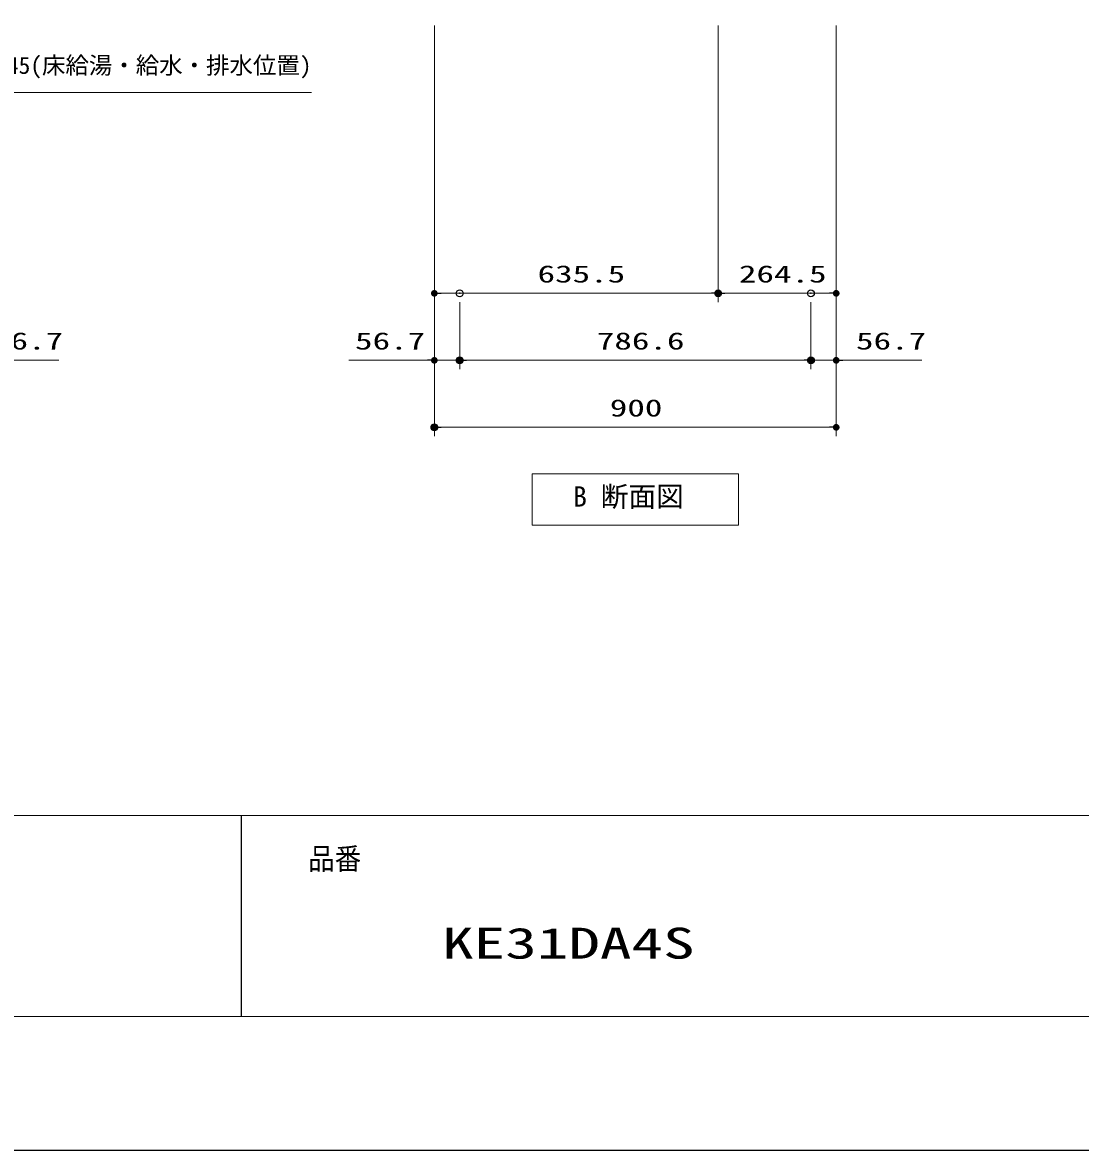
# Model space of a CAD drawing. Units: millimetres, scale not verified. Extents: x -9797 to 9797, y -4555 to 4555.
# Drawn here: x -3287 to -918, y -4455 to -1930 of the extents above; entities that cross this region are included whole.
import ezdxf
from ezdxf.enums import TextEntityAlignment as Align

# ---------------------------------------------------------------- set-up
doc = ezdxf.new("R2010")
doc.units = ezdxf.units.MM
doc.header["$LTSCALE"] = 30
doc.header["$PDMODE"] = 32
doc.header["$PDSIZE"] = 15
for name, color, linetype, lineweight in [('0-0_0', 7, 'Continuous', 25), ('0-2_寸法ﾚｲﾔｰ', 30, 'Continuous', 13), ('0-3_DEFPOINTS', 7, 'Continuous', 25), ('0-6_図面枠', 3, 'Continuous', 15)]:
    doc.layers.add(name, color=color, linetype=linetype, lineweight=lineweight)
doc.styles.add('ＭＳ ゴシック', font='')
doc.styles.get('ＭＳ ゴシック').set_extended_font_data('MS Gothic')

# ---------------------------------------------------------------- blocks, each defined once
blk = doc.blocks.new('_DOT')
at = {"layer": '0-0_0', "color": 30}
blk.add_line((-15, 0), (-30, 0), dxfattribs=at)
for points in [[(0, 0), (-15, 0), (-14.88, 1.88)], [(0, 0), (-14.88, -1.88), (-15, 0)], [(0, 0), (-14.88, 1.88), (-14.53, 3.73)], [(0, 0), (-14.53, -3.73), (-14.88, -1.88)], [(0, 0), (-14.53, 3.73), (-13.95, 5.52)], [(0, 0), (-13.95, -5.52), (-14.53, -3.73)], [(0, 0), (-13.95, 5.52), (-13.14, 7.23)], [(0, 0), (-13.14, -7.23), (-13.95, -5.52)], [(0, 0), (-13.14, 7.23), (-12.14, 8.82)], [(0, 0), (-12.14, -8.82), (-13.14, -7.23)], [(0, 0), (-12.14, 8.82), (-10.93, 10.27)], [(0, 0), (-10.93, -10.27), (-12.14, -8.82)], [(0, 0), (-10.93, 10.27), (-9.56, 11.56)], [(0, 0), (-9.56, -11.56), (-10.93, -10.27)], [(0, 0), (-9.56, 11.56), (-8.04, 12.66)], [(0, 0), (-8.04, -12.66), (-9.56, -11.56)], [(0, 0), (-8.04, 12.66), (-6.39, 13.57)], [(0, 0), (-6.39, -13.57), (-8.04, -12.66)], [(0, 0), (-6.39, 13.57), (-4.64, 14.27)], [(0, 0), (-4.64, -14.27), (-6.39, -13.57)], [(0, 0), (-4.64, 14.27), (-2.81, 14.73)], [(0, 0), (-2.81, -14.73), (-4.64, -14.27)], [(0, 0), (-2.81, 14.73), (-0.94, 14.97)], [(0, 0), (-0.94, -14.97), (-2.81, -14.73)], [(0, 0), (-0.94, 14.97), (0.94, 14.97)], [(0, 0), (0.94, -14.97), (-0.94, -14.97)], [(0, 0), (0.94, 14.97), (2.81, 14.73)], [(0, 0), (2.81, 14.73), (4.64, 14.27)], [(0, 0), (4.64, 14.27), (6.39, 13.57)], [(0, 0), (6.39, 13.57), (8.04, 12.66)], [(0, 0), (8.04, 12.66), (9.56, 11.56)], [(0, 0), (9.56, 11.56), (10.93, 10.27)], [(0, 0), (10.93, 10.27), (12.14, 8.82)], [(0, 0), (12.14, 8.82), (13.14, 7.23)], [(0, 0), (13.14, 7.23), (13.95, 5.52)], [(0, 0), (13.95, 5.52), (14.53, 3.73)], [(0, 0), (14.53, 3.73), (14.88, 1.88)], [(0, 0), (14.88, 1.88), (15, 0)], [(0, 0), (2.81, -14.73), (0.94, -14.97)], [(0, 0), (4.64, -14.27), (2.81, -14.73)], [(0, 0), (6.39, -13.57), (4.64, -14.27)], [(0, 0), (8.04, -12.66), (6.39, -13.57)], [(0, 0), (9.56, -11.56), (8.04, -12.66)], [(0, 0), (10.93, -10.27), (9.56, -11.56)], [(0, 0), (12.14, -8.82), (10.93, -10.27)], [(0, 0), (13.14, -7.23), (12.14, -8.82)], [(0, 0), (13.95, -5.52), (13.14, -7.23)], [(0, 0), (14.53, -3.73), (13.95, -5.52)], [(0, 0), (14.88, -1.88), (14.53, -3.73)], [(0, 0), (15, 0), (14.88, -1.88)]]:
    blk.add_solid(points, dxfattribs=at)
blk = doc.blocks.new('Bdanmenzu')
at = {"layer": '0-6_図面枠'}
blk.add_lwpolyline([(13844.8, 3455.1), (0, 3455.1), (0, 0), (13844.8, 0)], close=True, dxfattribs=at)
at = {"layer": '0-6_図面枠', "style": 'ＭＳ ゴシック'}
blk.add_text('B 断面図', height=1364, dxfattribs=at).set_placement((2741, 841.4), align=Align.BOTTOM_LEFT)

msp = doc.modelspace()

# ---------------------------------------------------------------- linework, layer by layer
at = {"layer": '0-0_0'}
msp.add_line((-2797.23, -3705), (-2797.23, -4155), dxfattribs=at)
at = {"layer": '0-2_寸法ﾚｲﾔｰ'}
for p, q in [((-2364.55, -1935.93), (-2364.55, -2855.93)), ((-2364.55, -1935.93), (-2364.55, -2705.93)), ((-2364.55, -1935.93), (-2364.55, -2555.93)), ((-1729.05, -1935.93), (-1729.05, -2555.93)), ((-1729.05, -1935.93), (-1729.05, -2555.93)), ((-1464.55, -1935.93), (-1464.55, -2855.93)), ((-1464.55, -1935.93), (-1464.55, -2705.93)), ((-1464.55, -1935.93), (-1464.55, -2555.93)), ((-3397.23, -2085.93), (-2639.95, -2085.93)), ((-2349.55, -2535.93), (-1744.05, -2535.93)), ((-1479.55, -2535.93), (-1714.05, -2535.93)), ((-2307.85, -2555.93), (-2307.85, -2705.93)), ((-2307.85, -2555.93), (-2307.85, -2705.93)), ((-1521.25, -2555.93), (-1521.25, -2705.93)), ((-1521.25, -2555.93), (-1521.25, -2705.93)), ((-3397.23, -2685.93), (-3205.33, -2685.93)), ((-2364.55, -2685.93), (-2556.45, -2685.93)), ((-2379.55, -2685.93), (-2394.55, -2685.93)), ((-2364.55, -2685.93), (-2307.85, -2685.93)), ((-2292.85, -2685.93), (-1536.25, -2685.93)), ((-2292.85, -2685.93), (-2277.85, -2685.93)), ((-1536.25, -2685.93), (-1551.25, -2685.93)), ((-1464.55, -2685.93), (-1521.25, -2685.93)), ((-1464.55, -2685.93), (-1272.64, -2685.93)), ((-1449.55, -2685.93), (-1434.55, -2685.93)), ((-1479.55, -2835.93), (-2349.55, -2835.93))]:
    msp.add_line(p, q, dxfattribs=at)
at = {"layer": '0-3_DEFPOINTS'}
msp.add_line((2902.77, -4455), (-9697.23, -4455), dxfattribs=at)
for p in [(-2307.85, -2535.93), (-1729.05, -2535.93), (-1729.05, -2535.93), (-1521.25, -2535.93), (-2307.85, -2685.93), (-1521.25, -2685.93), (-2364.55, -2835.93)]:
    msp.add_point(p, dxfattribs=at)
at = {"layer": '0-6_図面枠'}
msp.add_line((-9397.23, -3705), (2602.77, -3705), dxfattribs=at)
msp.add_lwpolyline([(-9397.23, -4155), (2602.77, -4155), (2602.77, 4155), (-9397.23, 4155)], close=True, dxfattribs=at)

# ---------------------------------------------------------------- block references
at = {"layer": '0-0_0', "xscale": 0.03333333, "yscale": 0.03333333}
msp.add_blockref('Bdanmenzu', (-2145.29, -3055.2), dxfattribs=at)
at = {"layer": '0-2_寸法ﾚｲﾔｰ', "xscale": 0.5, "yscale": 0.5, "rotation": 180}
for p in [(-2364.55, -2535.93), (-1729.05, -2535.93), (-2307.85, -2685.93), (-2307.85, -2685.93), (-1464.55, -2685.93), (-2364.55, -2835.93)]:
    msp.add_blockref('_DOT', p, dxfattribs=at)
at = {"layer": '0-2_寸法ﾚｲﾔｰ', "xscale": 0.5, "yscale": 0.5}
for p in [(-1729.05, -2535.93), (-1464.55, -2535.93), (-2364.55, -2685.93), (-1521.25, -2685.93), (-1521.25, -2685.93), (-1464.55, -2835.93)]:
    msp.add_blockref('_DOT', p, dxfattribs=at)

# ---------------------------------------------------------------- texts
at = {"layer": '0-2_寸法ﾚｲﾔｰ', "style": 'ＭＳ ゴシック'}
msp.add_text('345(床給湯・給水・排水位置)', height=38.48, dxfattribs=at).set_placement((-3347.95, -2056.19), align=Align.BOTTOM_LEFT)
at = {"layer": '0-2_寸法ﾚｲﾔｰ', "style": 'ＭＳ ゴシック', "width": 1.5}
for s, p in [('635.5', (-2133.46, -2523.33)), ('264.5', (-1682.51, -2523.33)), ('56.7', (-3352.95, -2673.33)), ('56.7', (-2542.17, -2673.33)), ('786.6', (-2000.76, -2673.33)), ('56.7', (-1420.26, -2673.33)), ('900', (-1971.69, -2823.33))]:
    msp.add_text(s, height=38.49, dxfattribs=at).set_placement(p, align=Align.BOTTOM_LEFT)
at = {"layer": '0-6_図面枠', "style": 'ＭＳ ゴシック'}
for s, height, width, p in [('品番', 48.39, 0.9, (-2647.23, -3840.55)), ('KE31DA4S', 69.28, 1.5, (-2347.23, -4046.39))]:
    msp.add_text(s, height=height, dxfattribs=dict(at, width=width)).set_placement(p, align=Align.BOTTOM_LEFT)

doc.saveas('drawing.dxf')
